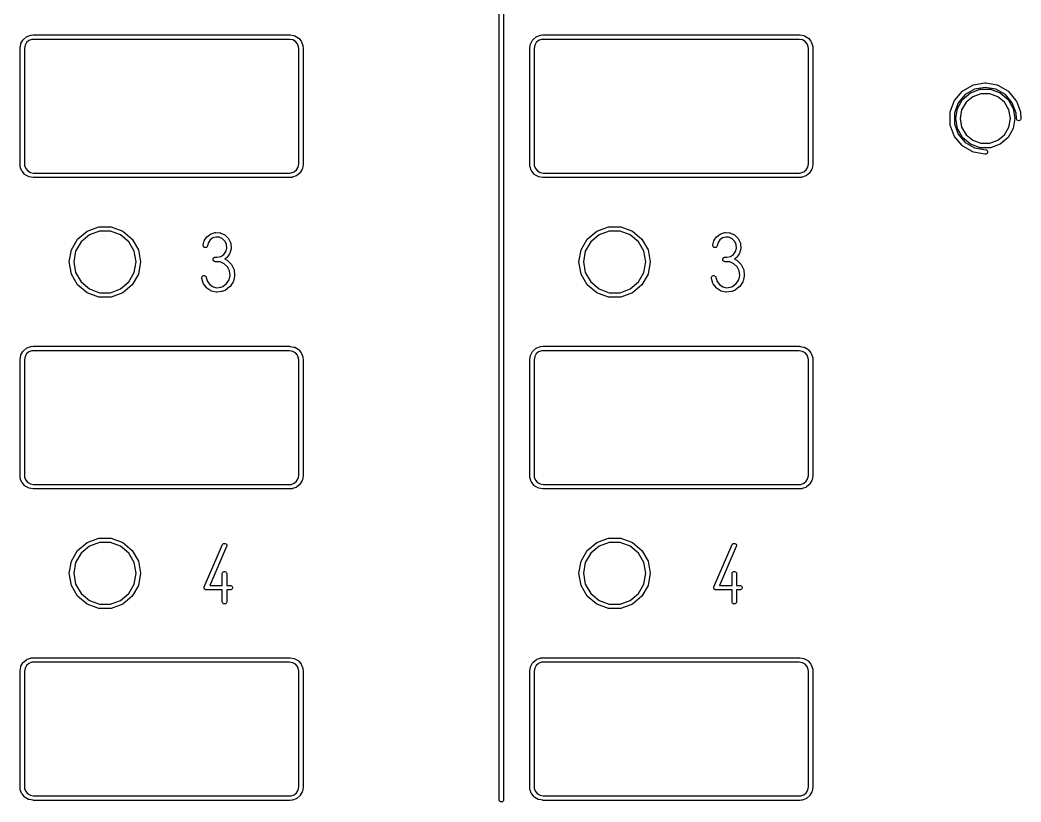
# Model space of a CAD drawing. Extents: x 10 to 493, y -203 to -71.
# Drawn here: x 53.34 to 98.23, y -137.89 to -102.81 of the extents above; entities that cross this region are included whole.
import ezdxf

# ---------------------------------------------------------------- set-up
doc = ezdxf.new("R2010")
doc.units = 0
doc.header["$MEASUREMENT"] = 0
doc.layers.add('BLACK', color=7, linetype='CONTINUOUS')

msp = doc.modelspace()

# ---------------------------------------------------------------- linework, layer by layer
at = {"layer": 'Black'}
for p, q in [((74.83, -137.795), (74.83, -83.821)), ((75.03, -83.821), (75.03, -137.795)), ((53.4704, -103.709), (53.4927, -103.682)), ((53.4927, -103.682), (53.6257, -103.57)), ((53.6257, -103.57), (53.6558, -103.553)), ((53.6558, -103.553), (53.819, -103.494)), ((53.875, -103.686), (53.7408, -103.735)), ((53.819, -103.494), (53.8318, -103.491)), ((53.8318, -103.491), (53.8445, -103.488)), ((53.8445, -103.488), (53.9313, -103.48)), ((53.9444, -103.68), (53.875, -103.686)), ((53.9313, -103.48), (53.9357, -103.481)), ((53.9357, -103.481), (53.94, -103.48)), ((53.94, -103.48), (65.44, -103.48)), ((65.4312, -103.68), (53.9444, -103.68)), ((65.5763, -103.706), (65.4312, -103.68)), ((65.44, -103.48), (65.4486, -103.482)), ((65.4486, -103.482), (65.4574, -103.482)), ((65.4574, -103.482), (65.6284, -103.512)), ((65.6961, -103.775), (65.5763, -103.706)), ((65.6284, -103.512), (65.661, -103.524)), ((65.661, -103.524), (65.8114, -103.61)), ((65.8114, -103.61), (65.8355, -103.631)), ((65.8355, -103.631), (65.838, -103.633)), ((65.838, -103.633), (65.9496, -103.766)), ((76.3304, -103.709), (76.3527, -103.682)), ((76.3527, -103.682), (76.4857, -103.57)), ((76.4857, -103.57), (76.5158, -103.553)), ((76.5158, -103.553), (76.679, -103.494)), ((76.735, -103.686), (76.6008, -103.735)), ((76.679, -103.494), (76.6918, -103.491)), ((76.6918, -103.491), (76.7045, -103.488)), ((76.7045, -103.488), (76.7913, -103.48)), ((76.8044, -103.68), (76.735, -103.686)), ((76.7913, -103.48), (76.7957, -103.481)), ((76.7957, -103.481), (76.8, -103.48)), ((76.8, -103.48), (88.3, -103.48)), ((88.2912, -103.68), (76.8044, -103.68)), ((88.4363, -103.706), (88.2912, -103.68)), ((88.3, -103.48), (88.3086, -103.482)), ((88.3086, -103.482), (88.3174, -103.482)), ((88.3174, -103.482), (88.4884, -103.512)), ((88.5561, -103.775), (88.4363, -103.706)), ((88.4884, -103.512), (88.521, -103.524)), ((88.521, -103.524), (88.6714, -103.61)), ((88.6714, -103.61), (88.6955, -103.631)), ((88.6955, -103.631), (88.698, -103.633)), ((88.698, -103.633), (88.8096, -103.766)), ((53.34, -104.08), (53.3415, -104.071)), ((53.34, -109.28), (53.34, -104.08)), ((53.3415, -104.063), (53.3717, -103.892)), ((53.3415, -104.071), (53.3415, -104.063)), ((53.3717, -103.892), (53.3836, -103.859)), ((53.3836, -103.859), (53.4704, -103.709)), ((53.5656, -103.944), (53.54, -104.089)), ((53.54, -104.089), (53.54, -109.276)), ((53.6348, -103.824), (53.5656, -103.944)), ((53.7408, -103.735), (53.6348, -103.824)), ((65.7851, -103.881), (65.6961, -103.775)), ((65.8339, -104.015), (65.7851, -103.881)), ((65.84, -104.084), (65.8339, -104.015)), ((65.84, -109.271), (65.84, -104.084)), ((65.9496, -103.766), (65.967, -103.796)), ((65.967, -103.796), (66.0264, -103.959)), ((66.0264, -103.959), (66.0286, -103.972)), ((66.0286, -103.972), (66.032, -103.984)), ((66.032, -103.984), (66.0396, -104.071)), ((66.0396, -104.071), (66.0392, -104.076)), ((66.0392, -104.076), (66.04, -104.08)), ((66.04, -104.08), (66.04, -109.28)), ((76.2, -104.08), (76.2015, -104.071)), ((76.2, -109.28), (76.2, -104.08)), ((76.2015, -104.063), (76.2317, -103.892)), ((76.2015, -104.071), (76.2015, -104.063)), ((76.2317, -103.892), (76.2436, -103.859)), ((76.2436, -103.859), (76.3304, -103.709)), ((76.4256, -103.944), (76.4, -104.089)), ((76.4, -104.089), (76.4, -109.276)), ((76.4948, -103.824), (76.4256, -103.944)), ((76.6008, -103.735), (76.4948, -103.824)), ((88.6451, -103.881), (88.5561, -103.775)), ((88.6939, -104.015), (88.6451, -103.881)), ((88.7, -104.084), (88.6939, -104.015)), ((88.7, -109.271), (88.7, -104.084)), ((88.8096, -103.766), (88.827, -103.796)), ((88.827, -103.796), (88.8864, -103.959)), ((88.8864, -103.959), (88.8886, -103.972)), ((88.8886, -103.972), (88.892, -103.984)), ((88.892, -103.984), (88.8996, -104.071)), ((88.8996, -104.071), (88.8992, -104.076)), ((88.8992, -104.076), (88.9, -104.08)), ((88.9, -104.08), (88.9, -109.28)), ((95.6208, -105.994), (96.072, -105.734)), ((96.1567, -105.916), (95.7361, -106.159)), ((95.9705, -106.079), (96.4042, -105.921)), ((96.072, -105.734), (96.1046, -105.722)), ((96.072, -105.734), (96.072, -105.734)), ((96.1046, -105.722), (96.6176, -105.632)), ((96.635, -105.832), (96.1567, -105.916)), ((96.4042, -105.921), (96.8658, -105.921)), ((96.6176, -105.632), (96.6524, -105.632)), ((97.1133, -105.916), (96.635, -105.832)), ((96.6524, -105.632), (97.1654, -105.722)), ((96.8658, -105.921), (97.2995, -106.079)), ((97.5339, -106.159), (97.1133, -105.916)), ((97.1654, -105.722), (97.198, -105.734)), ((97.198, -105.734), (97.6492, -105.994)), ((95.2594, -106.416), (95.5942, -106.017)), ((95.3861, -106.775), (95.6169, -106.376)), ((95.7361, -106.159), (95.4239, -106.531)), ((95.5942, -106.017), (95.5971, -106.014)), ((95.5971, -106.014), (95.6208, -105.994)), ((95.6169, -106.376), (95.9705, -106.079)), ((96.0705, -106.252), (95.7701, -106.504)), ((96.439, -106.118), (96.0705, -106.252)), ((96.831, -106.118), (96.439, -106.118)), ((97.1995, -106.252), (96.831, -106.118)), ((97.4999, -106.504), (97.1995, -106.252)), ((97.2995, -106.079), (97.6531, -106.376)), ((97.8461, -106.531), (97.5339, -106.159)), ((97.6492, -105.994), (97.6729, -106.014)), ((97.6531, -106.376), (97.8839, -106.775)), ((97.6729, -106.014), (97.6758, -106.017)), ((97.6758, -106.017), (98.0106, -106.416)), ((95.0638, -106.935), (95.242, -106.446)), ((95.242, -106.446), (95.2594, -106.416)), ((95.4239, -106.531), (95.2578, -106.987)), ((95.306, -107.23), (95.3861, -106.775)), ((95.5741, -106.844), (95.506, -107.23)), ((95.7701, -106.504), (95.5741, -106.844)), ((97.6959, -106.844), (97.4999, -106.504)), ((97.764, -107.23), (97.6959, -106.844)), ((98.0137, -106.991), (97.8461, -106.531)), ((97.8839, -106.775), (97.964, -107.23)), ((98.0106, -106.416), (98.028, -106.446)), ((98.028, -106.446), (98.2062, -106.935)), ((95.0578, -106.97), (95.0638, -106.935)), ((95.0578, -107.49), (95.0578, -106.97)), ((95.2578, -106.987), (95.2578, -107.473)), ((95.3861, -107.685), (95.306, -107.23)), ((95.506, -107.23), (95.5741, -107.616)), ((97.6959, -107.616), (97.764, -107.23)), ((97.964, -107.23), (97.8839, -107.685)), ((98.0354, -107.239), (98.0137, -106.991)), ((98.0444, -107.272), (98.0354, -107.239)), ((98.0643, -107.301), (98.0444, -107.272)), ((98.2169, -107.287), (98.1924, -107.312)), ((98.2062, -106.935), (98.2084, -106.948)), ((98.2084, -106.948), (98.2118, -106.961)), ((98.2118, -106.961), (98.2346, -107.221)), ((98.2316, -107.256), (98.2169, -107.287)), ((98.2346, -107.221), (98.2316, -107.256)), ((95.0638, -107.525), (95.0578, -107.49)), ((95.242, -108.014), (95.0638, -107.525)), ((95.2578, -107.473), (95.4239, -107.929)), ((95.6169, -108.084), (95.3861, -107.685)), ((95.5741, -107.616), (95.7701, -107.956)), ((97.4999, -107.956), (97.6959, -107.616)), ((97.8839, -107.685), (97.6531, -108.084)), ((98.0927, -107.321), (98.0643, -107.301)), ((98.1263, -107.33), (98.0927, -107.321)), ((98.1609, -107.327), (98.1263, -107.33)), ((98.1924, -107.312), (98.1609, -107.327)), ((95.2594, -108.044), (95.242, -108.014)), ((95.5942, -108.443), (95.2594, -108.044)), ((95.4239, -107.929), (95.7361, -108.301)), ((95.9705, -108.381), (95.6169, -108.084)), ((95.7701, -107.956), (96.0705, -108.208)), ((97.1995, -108.208), (97.4999, -107.956)), ((97.6531, -108.084), (97.2995, -108.381)), ((95.6208, -108.466), (95.5942, -108.443)), ((96.072, -108.726), (95.6208, -108.466)), ((95.7361, -108.301), (96.1567, -108.544)), ((96.4042, -108.539), (95.9705, -108.381)), ((96.0705, -108.208), (96.439, -108.342)), ((96.1567, -108.544), (96.6524, -108.632)), ((96.8658, -108.539), (96.4042, -108.539)), ((96.439, -108.342), (96.831, -108.342)), ((96.6524, -108.632), (96.685, -108.643)), ((96.685, -108.643), (96.7116, -108.666)), ((96.831, -108.342), (97.1995, -108.208)), ((97.2995, -108.381), (96.8658, -108.539)), ((96.1046, -108.738), (96.072, -108.726)), ((96.6176, -108.828), (96.1046, -108.738)), ((96.6524, -108.828), (96.6176, -108.828)), ((96.685, -108.817), (96.6524, -108.828)), ((96.7116, -108.794), (96.685, -108.817)), ((96.7116, -108.666), (96.729, -108.696)), ((96.729, -108.764), (96.7116, -108.794)), ((96.729, -108.696), (96.735, -108.73)), ((96.735, -108.73), (96.729, -108.764)), ((53.3408, -109.284), (53.34, -109.28)), ((53.3404, -109.289), (53.3408, -109.284)), ((53.348, -109.376), (53.3404, -109.289)), ((53.3514, -109.388), (53.348, -109.376)), ((53.3536, -109.401), (53.3514, -109.388)), ((53.413, -109.564), (53.3536, -109.401)), ((53.54, -109.276), (53.5461, -109.345)), ((53.5461, -109.345), (53.5949, -109.479)), ((53.5949, -109.479), (53.6839, -109.585)), ((65.6392, -109.625), (65.7452, -109.536)), ((65.7452, -109.536), (65.8144, -109.416)), ((65.8144, -109.416), (65.84, -109.271)), ((65.9964, -109.501), (65.9096, -109.651)), ((65.9983, -109.496), (65.9964, -109.501)), ((66.0083, -109.468), (65.9983, -109.496)), ((66.0385, -109.297), (66.0083, -109.468)), ((66.04, -109.28), (66.0385, -109.289)), ((66.0385, -109.289), (66.0385, -109.297)), ((76.2008, -109.284), (76.2, -109.28)), ((76.2004, -109.289), (76.2008, -109.284)), ((76.208, -109.376), (76.2004, -109.289)), ((76.2114, -109.388), (76.208, -109.376)), ((76.2136, -109.401), (76.2114, -109.388)), ((76.273, -109.564), (76.2136, -109.401)), ((76.4, -109.276), (76.4061, -109.345)), ((76.4061, -109.345), (76.4549, -109.479)), ((76.4549, -109.479), (76.5439, -109.585)), ((88.4992, -109.625), (88.6052, -109.536)), ((88.6052, -109.536), (88.6744, -109.416)), ((88.6744, -109.416), (88.7, -109.271)), ((88.8564, -109.501), (88.7696, -109.651)), ((88.8583, -109.496), (88.8564, -109.501)), ((88.8683, -109.468), (88.8583, -109.496)), ((88.8985, -109.297), (88.8683, -109.468)), ((88.9, -109.28), (88.8985, -109.289)), ((88.8985, -109.289), (88.8985, -109.297)), ((53.4304, -109.594), (53.413, -109.564)), ((53.542, -109.727), (53.4304, -109.594)), ((53.5686, -109.75), (53.542, -109.727)), ((53.719, -109.836), (53.5686, -109.75)), ((53.6839, -109.585), (53.8037, -109.654)), ((53.7516, -109.848), (53.719, -109.836)), ((53.9226, -109.878), (53.7516, -109.848)), ((53.8037, -109.654), (53.9487, -109.68)), ((53.9314, -109.878), (53.9226, -109.878)), ((53.94, -109.88), (53.9314, -109.878)), ((65.44, -109.88), (53.94, -109.88)), ((53.9487, -109.68), (65.4356, -109.68)), ((65.4356, -109.68), (65.505, -109.674)), ((65.4443, -109.879), (65.44, -109.88)), ((65.4487, -109.88), (65.4443, -109.879)), ((65.5355, -109.872), (65.4487, -109.88)), ((65.505, -109.674), (65.6392, -109.625)), ((65.5482, -109.869), (65.5355, -109.872)), ((65.561, -109.866), (65.5482, -109.869)), ((65.7242, -109.807), (65.561, -109.866)), ((65.7409, -109.797), (65.7242, -109.807)), ((65.7543, -109.79), (65.7409, -109.797)), ((65.8873, -109.678), (65.7543, -109.79)), ((65.8997, -109.663), (65.8873, -109.678)), ((65.9096, -109.651), (65.8997, -109.663)), ((76.2904, -109.594), (76.273, -109.564)), ((76.402, -109.727), (76.2904, -109.594)), ((76.4286, -109.75), (76.402, -109.727)), ((76.579, -109.836), (76.4286, -109.75)), ((76.5439, -109.585), (76.6637, -109.654)), ((76.6116, -109.848), (76.579, -109.836)), ((76.7826, -109.878), (76.6116, -109.848)), ((76.6637, -109.654), (76.8088, -109.68)), ((76.7914, -109.878), (76.7826, -109.878)), ((76.8, -109.88), (76.7914, -109.878)), ((88.3, -109.88), (76.8, -109.88)), ((76.8088, -109.68), (88.2956, -109.68)), ((88.2956, -109.68), (88.365, -109.674)), ((88.3043, -109.879), (88.3, -109.88)), ((88.3087, -109.88), (88.3043, -109.879)), ((88.3955, -109.872), (88.3087, -109.88)), ((88.365, -109.674), (88.4992, -109.625)), ((88.4082, -109.869), (88.3955, -109.872)), ((88.421, -109.866), (88.4082, -109.869)), ((88.5842, -109.807), (88.421, -109.866)), ((88.6009, -109.797), (88.5842, -109.807)), ((88.6143, -109.79), (88.6009, -109.797)), ((88.7473, -109.678), (88.6143, -109.79)), ((88.7597, -109.663), (88.7473, -109.678)), ((88.7696, -109.651), (88.7597, -109.663)), ((56.35, -112.279), (56.8722, -112.089)), ((56.8722, -112.089), (57.4278, -112.089)), ((57.4278, -112.089), (57.95, -112.279)), ((79.21, -112.279), (79.7322, -112.089)), ((79.7322, -112.089), (80.2878, -112.089)), ((80.2878, -112.089), (80.81, -112.279)), ((55.6465, -113.118), (55.9243, -112.637)), ((55.9243, -112.637), (56.35, -112.279)), ((56.45, -112.453), (56.0775, -112.765)), ((56.9069, -112.286), (56.45, -112.453)), ((57.3931, -112.286), (56.9069, -112.286)), ((57.85, -112.453), (57.3931, -112.286)), ((58.2225, -112.765), (57.85, -112.453)), ((57.95, -112.279), (58.3757, -112.637)), ((58.3757, -112.637), (58.6535, -113.118)), ((61.6179, -112.693), (61.7186, -112.544)), ((61.7186, -112.544), (61.7339, -112.528)), ((61.7339, -112.528), (61.7428, -112.519)), ((61.7428, -112.519), (61.8882, -112.414)), ((61.8743, -112.671), (61.7934, -112.79)), ((61.9912, -112.586), (61.8743, -112.671)), ((61.8882, -112.414), (61.9195, -112.399)), ((61.9195, -112.399), (62.0922, -112.35)), ((62.13, -112.547), (61.9912, -112.586)), ((62.0922, -112.35), (62.1267, -112.346)), ((62.1267, -112.346), (62.3058, -112.359)), ((62.2775, -112.557), (62.13, -112.547)), ((62.4233, -112.628), (62.2775, -112.557)), ((62.3058, -112.359), (62.3147, -112.361)), ((62.3147, -112.361), (62.3239, -112.362)), ((62.3239, -112.362), (62.3333, -112.364)), ((62.3333, -112.364), (62.3421, -112.368)), ((62.3421, -112.368), (62.3514, -112.371)), ((62.3514, -112.371), (62.526, -112.455)), ((62.5339, -112.741), (62.4233, -112.628)), ((62.526, -112.455), (62.5542, -112.475)), ((62.5542, -112.475), (62.6895, -112.614)), ((62.6895, -112.614), (62.69, -112.615)), ((62.69, -112.615), (62.709, -112.643)), ((62.709, -112.643), (62.7887, -112.819)), ((78.5065, -113.118), (78.7843, -112.637)), ((78.7843, -112.637), (79.21, -112.279)), ((79.31, -112.453), (78.9375, -112.765)), ((79.7669, -112.286), (79.31, -112.453)), ((80.2531, -112.286), (79.7669, -112.286)), ((80.71, -112.453), (80.2531, -112.286)), ((81.0825, -112.765), (80.71, -112.453)), ((80.81, -112.279), (81.2357, -112.637)), ((81.2357, -112.637), (81.5135, -113.118)), ((84.4779, -112.693), (84.5786, -112.544)), ((84.5786, -112.544), (84.5939, -112.528)), ((84.5939, -112.528), (84.6028, -112.519)), ((84.6028, -112.519), (84.7482, -112.414)), ((84.7343, -112.671), (84.6534, -112.79)), ((84.8512, -112.586), (84.7343, -112.671)), ((84.7482, -112.414), (84.7795, -112.399)), ((84.7795, -112.399), (84.9522, -112.35)), ((84.99, -112.547), (84.8512, -112.586)), ((84.9522, -112.35), (84.9867, -112.346)), ((84.9867, -112.346), (85.1658, -112.359)), ((85.1375, -112.557), (84.99, -112.547)), ((85.2833, -112.628), (85.1375, -112.557)), ((85.1658, -112.359), (85.1747, -112.361)), ((85.1747, -112.361), (85.1839, -112.362)), ((85.1839, -112.362), (85.1933, -112.364)), ((85.1933, -112.364), (85.2021, -112.368)), ((85.2021, -112.368), (85.2114, -112.371)), ((85.2114, -112.371), (85.386, -112.455)), ((85.3939, -112.741), (85.2833, -112.628)), ((85.386, -112.455), (85.4142, -112.475)), ((85.4142, -112.475), (85.5495, -112.614)), ((85.5495, -112.614), (85.55, -112.615)), ((85.55, -112.615), (85.569, -112.643)), ((85.569, -112.643), (85.6487, -112.819)), ((55.55, -113.665), (55.6465, -113.118)), ((56.0775, -112.765), (55.8344, -113.186)), ((58.4656, -113.186), (58.2225, -112.765)), ((58.6535, -113.118), (58.75, -113.665)), ((61.5575, -112.933), (61.56, -112.899)), ((61.567, -112.967), (61.5575, -112.933)), ((61.56, -112.899), (61.6038, -112.724)), ((61.5874, -112.995), (61.567, -112.967)), ((61.6162, -113.014), (61.5874, -112.995)), ((61.6038, -112.724), (61.6124, -112.705)), ((61.6124, -112.705), (61.6179, -112.693)), ((61.6499, -113.023), (61.6162, -113.014)), ((61.6844, -113.019), (61.6499, -113.023)), ((61.7156, -113.004), (61.6844, -113.019)), ((61.7398, -112.979), (61.7156, -113.004)), ((61.754, -112.947), (61.7398, -112.979)), ((61.7934, -112.79), (61.754, -112.947)), ((62.5991, -112.886), (62.5339, -112.741)), ((62.5679, -113.196), (62.6109, -113.044)), ((62.6109, -113.044), (62.5991, -112.886)), ((62.8082, -113.081), (62.7556, -113.267)), ((62.7887, -112.819), (62.7972, -112.853)), ((62.7972, -112.853), (62.8116, -113.046)), ((62.8116, -113.046), (62.8082, -113.081)), ((78.41, -113.665), (78.5065, -113.118)), ((78.9375, -112.765), (78.6944, -113.186)), ((81.3256, -113.186), (81.0825, -112.765)), ((81.5135, -113.118), (81.61, -113.665)), ((84.4175, -112.933), (84.42, -112.899)), ((84.427, -112.967), (84.4175, -112.933)), ((84.42, -112.899), (84.4638, -112.724)), ((84.4474, -112.995), (84.427, -112.967)), ((84.4762, -113.014), (84.4474, -112.995)), ((84.4638, -112.724), (84.4724, -112.705)), ((84.4724, -112.705), (84.4779, -112.693)), ((84.5099, -113.023), (84.4762, -113.014)), ((84.5444, -113.019), (84.5099, -113.023)), ((84.5756, -113.004), (84.5444, -113.019)), ((84.5998, -112.979), (84.5756, -113.004)), ((84.614, -112.947), (84.5998, -112.979)), ((84.6534, -112.79), (84.614, -112.947)), ((85.4591, -112.886), (85.3939, -112.741)), ((85.4279, -113.196), (85.4709, -113.044)), ((85.4709, -113.044), (85.4591, -112.886)), ((85.6682, -113.081), (85.6156, -113.267)), ((85.6487, -112.819), (85.6572, -112.853)), ((85.6572, -112.853), (85.6716, -113.046)), ((85.6716, -113.046), (85.6682, -113.081)), ((55.8344, -113.186), (55.75, -113.665)), ((58.55, -113.665), (58.4656, -113.186)), ((61.9987, -113.565), (61.9996, -113.549)), ((61.9993, -113.567), (61.9987, -113.565)), ((61.9993, -113.569), (61.9993, -113.567)), ((62.0043, -113.583), (61.9993, -113.569)), ((61.9996, -113.549), (61.9998, -113.534)), ((61.9998, -113.534), (62.0005, -113.532)), ((62.0005, -113.532), (62.0006, -113.53)), ((62.0006, -113.53), (62.0067, -113.516)), ((62.0088, -113.598), (62.0043, -113.583)), ((62.0067, -113.516), (62.0122, -113.502)), ((62.0122, -113.502), (62.0135, -113.5)), ((62.0135, -113.5), (62.0143, -113.498)), ((62.0143, -113.498), (62.0249, -113.487)), ((62.0249, -113.487), (62.0349, -113.475)), ((62.0349, -113.475), (62.0367, -113.474)), ((62.0367, -113.474), (62.0381, -113.473)), ((62.0381, -113.473), (62.052, -113.466)), ((62.052, -113.466), (62.0653, -113.459)), ((62.0653, -113.459), (62.0672, -113.458)), ((62.0672, -113.458), (62.0691, -113.457)), ((62.0691, -113.457), (62.0845, -113.455)), ((62.0845, -113.455), (62.0995, -113.453)), ((62.0995, -113.453), (62.1865, -113.454)), ((62.1865, -113.454), (62.3443, -113.414)), ((62.3443, -113.414), (62.4753, -113.325)), ((62.4753, -113.325), (62.5679, -113.196)), ((62.6025, -113.48), (62.5205, -113.536)), ((62.5205, -113.536), (62.5956, -113.568)), ((62.5956, -113.568), (62.6246, -113.587)), ((62.6274, -113.456), (62.6025, -113.48)), ((62.7405, -113.299), (62.6274, -113.456)), ((62.7556, -113.267), (62.7405, -113.299)), ((78.6944, -113.186), (78.61, -113.665)), ((81.41, -113.665), (81.3256, -113.186)), ((84.8587, -113.565), (84.8596, -113.549)), ((84.8593, -113.567), (84.8587, -113.565)), ((84.8593, -113.569), (84.8593, -113.567)), ((84.8643, -113.583), (84.8593, -113.569)), ((84.8596, -113.549), (84.8598, -113.534)), ((84.8598, -113.534), (84.8605, -113.532)), ((84.8605, -113.532), (84.8606, -113.53)), ((84.8606, -113.53), (84.8667, -113.516)), ((84.8688, -113.598), (84.8643, -113.583)), ((84.8667, -113.516), (84.8722, -113.502)), ((84.8722, -113.502), (84.8735, -113.5)), ((84.8735, -113.5), (84.8743, -113.498)), ((84.8743, -113.498), (84.8849, -113.487)), ((84.8849, -113.487), (84.8949, -113.475)), ((84.8949, -113.475), (84.8967, -113.474)), ((84.8967, -113.474), (84.8981, -113.473)), ((84.8981, -113.473), (84.912, -113.466)), ((84.912, -113.466), (84.9253, -113.459)), ((84.9253, -113.459), (84.9272, -113.458)), ((84.9272, -113.458), (84.9291, -113.457)), ((84.9291, -113.457), (84.9445, -113.455)), ((84.9445, -113.455), (84.9595, -113.453)), ((84.9595, -113.453), (85.0465, -113.454)), ((85.0465, -113.454), (85.2043, -113.414)), ((85.2043, -113.414), (85.3353, -113.325)), ((85.3353, -113.325), (85.4279, -113.196)), ((85.4625, -113.48), (85.3805, -113.536)), ((85.3805, -113.536), (85.4556, -113.568)), ((85.4556, -113.568), (85.4846, -113.587)), ((85.4874, -113.456), (85.4625, -113.48)), ((85.6005, -113.299), (85.4874, -113.456)), ((85.6156, -113.267), (85.6005, -113.299)), ((55.6465, -114.212), (55.55, -113.665)), ((55.75, -113.665), (55.8344, -114.144)), ((58.4656, -114.144), (58.55, -113.665)), ((58.75, -113.665), (58.6535, -114.212)), ((62.01, -113.6), (62.0088, -113.598)), ((62.0106, -113.602), (62.01, -113.6)), ((62.0204, -113.614), (62.0106, -113.602)), ((62.0296, -113.626), (62.0204, -113.614)), ((62.0313, -113.627), (62.0296, -113.626)), ((62.0325, -113.629), (62.0313, -113.627)), ((62.0458, -113.637), (62.0325, -113.629)), ((62.0586, -113.645), (62.0458, -113.637)), ((62.0606, -113.645), (62.0586, -113.645)), ((62.0623, -113.646), (62.0606, -113.645)), ((62.0776, -113.649), (62.0623, -113.646)), ((62.0924, -113.653), (62.0776, -113.649)), ((62.3134, -113.665), (62.0924, -113.653)), ((62.5006, -113.745), (62.3134, -113.665)), ((62.6492, -113.885), (62.5006, -113.745)), ((62.6246, -113.587), (62.7989, -113.751)), ((62.7411, -114.066), (62.6492, -113.885)), ((62.7989, -113.751), (62.8197, -113.779)), ((62.8197, -113.779), (62.9275, -113.992)), ((62.9275, -113.992), (62.9376, -114.025)), ((62.9376, -114.025), (62.9659, -114.262)), ((78.5065, -114.212), (78.41, -113.665)), ((78.61, -113.665), (78.6944, -114.144)), ((81.3256, -114.144), (81.41, -113.665)), ((81.61, -113.665), (81.5135, -114.212)), ((84.87, -113.6), (84.8688, -113.598)), ((84.8706, -113.602), (84.87, -113.6)), ((84.8804, -113.614), (84.8706, -113.602)), ((84.8896, -113.626), (84.8804, -113.614)), ((84.8913, -113.627), (84.8896, -113.626)), ((84.8925, -113.629), (84.8913, -113.627)), ((84.9058, -113.637), (84.8925, -113.629)), ((84.9186, -113.645), (84.9058, -113.637)), ((84.9206, -113.645), (84.9186, -113.645)), ((84.9223, -113.646), (84.9206, -113.645)), ((84.9376, -113.649), (84.9223, -113.646)), ((84.9524, -113.653), (84.9376, -113.649)), ((85.1734, -113.665), (84.9524, -113.653)), ((85.3606, -113.745), (85.1734, -113.665)), ((85.5092, -113.885), (85.3606, -113.745)), ((85.4846, -113.587), (85.6589, -113.751)), ((85.6011, -114.066), (85.5092, -113.885)), ((85.6589, -113.751), (85.6797, -113.779)), ((85.6797, -113.779), (85.7875, -113.992)), ((85.7875, -113.992), (85.7976, -114.025)), ((85.7976, -114.025), (85.8259, -114.262)), ((55.9243, -114.693), (55.6465, -114.212)), ((55.8344, -114.144), (56.0775, -114.565)), ((58.2225, -114.565), (58.4656, -114.144)), ((58.6535, -114.212), (58.3757, -114.693)), ((61.4945, -114.382), (61.497, -114.348)), ((61.4958, -114.394), (61.4945, -114.382)), ((61.4983, -114.403), (61.4958, -114.394)), ((61.497, -114.348), (61.5111, -114.316)), ((61.4994, -114.413), (61.4983, -114.403)), ((61.5594, -114.615), (61.4994, -114.413)), ((61.5111, -114.316), (61.5353, -114.291)), ((61.5353, -114.291), (61.5665, -114.276)), ((61.5665, -114.276), (61.6011, -114.272)), ((61.6011, -114.272), (61.6348, -114.281)), ((61.6348, -114.281), (61.6635, -114.3)), ((61.6635, -114.3), (61.6839, -114.328)), ((61.6839, -114.328), (61.6935, -114.362)), ((61.6935, -114.362), (61.6938, -114.365)), ((61.6938, -114.365), (61.7461, -114.541)), ((62.6073, -114.637), (62.7188, -114.467)), ((62.7188, -114.467), (62.7652, -114.269)), ((62.7652, -114.269), (62.7411, -114.066)), ((62.964, -114.297), (62.9095, -114.53)), ((62.9659, -114.262), (62.964, -114.297)), ((62.9659, -114.262), (62.9659, -114.262)), ((78.7843, -114.693), (78.5065, -114.212)), ((78.6944, -114.144), (78.9375, -114.565)), ((81.0825, -114.565), (81.3256, -114.144)), ((81.5135, -114.212), (81.2357, -114.693)), ((84.3545, -114.382), (84.357, -114.348)), ((84.3558, -114.394), (84.3545, -114.382)), ((84.3583, -114.403), (84.3558, -114.394)), ((84.357, -114.348), (84.3711, -114.316)), ((84.3594, -114.413), (84.3583, -114.403)), ((84.4194, -114.615), (84.3594, -114.413)), ((84.3711, -114.316), (84.3953, -114.291)), ((84.3953, -114.291), (84.4265, -114.276)), ((84.4265, -114.276), (84.4611, -114.272)), ((84.4611, -114.272), (84.4948, -114.281)), ((84.4948, -114.281), (84.5235, -114.3)), ((84.5235, -114.3), (84.5439, -114.328)), ((84.5439, -114.328), (84.5535, -114.362)), ((84.5535, -114.362), (84.5538, -114.365)), ((84.5538, -114.365), (84.6061, -114.541)), ((85.4673, -114.637), (85.5788, -114.467)), ((85.5788, -114.467), (85.6252, -114.269)), ((85.6252, -114.269), (85.6011, -114.066)), ((85.824, -114.297), (85.7695, -114.53)), ((85.8259, -114.262), (85.824, -114.297)), ((85.8259, -114.262), (85.8259, -114.262)), ((56.35, -115.051), (55.9243, -114.693)), ((56.0775, -114.565), (56.45, -114.877)), ((56.45, -114.877), (56.9069, -115.044)), ((57.3931, -115.044), (57.85, -114.877)), ((57.85, -114.877), (58.2225, -114.565)), ((58.3757, -114.693), (57.95, -115.051)), ((61.5749, -114.646), (61.5594, -114.615)), ((61.7004, -114.815), (61.5749, -114.646)), ((61.7163, -114.83), (61.7004, -114.815)), ((61.7256, -114.839), (61.7163, -114.83)), ((61.9014, -114.955), (61.7256, -114.839)), ((61.7461, -114.541), (61.8506, -114.682)), ((61.8506, -114.682), (61.997, -114.779)), ((61.997, -114.779), (62.1677, -114.82)), ((62.1677, -114.82), (62.3466, -114.799)), ((62.3466, -114.799), (62.4409, -114.762)), ((62.4409, -114.762), (62.6073, -114.637)), ((62.55, -114.93), (62.5381, -114.936)), ((62.7413, -114.787), (62.55, -114.93)), ((62.7441, -114.784), (62.7413, -114.787)), ((62.7651, -114.762), (62.7441, -114.784)), ((62.8958, -114.562), (62.7651, -114.762)), ((62.9, -114.552), (62.8958, -114.562)), ((62.9095, -114.53), (62.9, -114.552)), ((79.21, -115.051), (78.7843, -114.693)), ((78.9375, -114.565), (79.31, -114.877)), ((79.31, -114.877), (79.7669, -115.044)), ((80.2531, -115.044), (80.71, -114.877)), ((80.71, -114.877), (81.0825, -114.565)), ((81.2357, -114.693), (80.81, -115.051)), ((84.4349, -114.646), (84.4194, -114.615)), ((84.5604, -114.815), (84.4349, -114.646)), ((84.5763, -114.83), (84.5604, -114.815)), ((84.5856, -114.839), (84.5763, -114.83)), ((84.7614, -114.955), (84.5856, -114.839)), ((84.6061, -114.541), (84.7106, -114.682)), ((84.7106, -114.682), (84.857, -114.779)), ((84.857, -114.779), (85.0277, -114.82)), ((85.0277, -114.82), (85.2066, -114.799)), ((85.2066, -114.799), (85.301, -114.762)), ((85.301, -114.762), (85.4673, -114.637)), ((85.41, -114.93), (85.3981, -114.936)), ((85.6013, -114.787), (85.41, -114.93)), ((85.6041, -114.784), (85.6013, -114.787)), ((85.6251, -114.762), (85.6041, -114.784)), ((85.7558, -114.562), (85.6251, -114.762)), ((85.76, -114.552), (85.7558, -114.562)), ((85.7695, -114.53), (85.76, -114.552)), ((56.8722, -115.241), (56.35, -115.051)), ((57.4278, -115.241), (56.8722, -115.241)), ((56.9069, -115.044), (57.3931, -115.044)), ((57.95, -115.051), (57.4278, -115.241)), ((61.9333, -114.969), (61.9014, -114.955)), ((62.1383, -115.018), (61.9333, -114.969)), ((62.1404, -115.018), (62.1383, -115.018)), ((62.1729, -115.02), (62.1404, -115.018)), ((62.3824, -114.996), (62.1729, -115.02)), ((62.3949, -114.993), (62.3824, -114.996)), ((62.4076, -114.99), (62.3949, -114.993)), ((62.5267, -114.943), (62.4076, -114.99)), ((62.5381, -114.936), (62.5267, -114.943)), ((79.7322, -115.241), (79.21, -115.051)), ((80.2878, -115.241), (79.7322, -115.241)), ((79.7669, -115.044), (80.2531, -115.044)), ((80.81, -115.051), (80.2878, -115.241)), ((84.7933, -114.969), (84.7614, -114.955)), ((84.9983, -115.018), (84.7933, -114.969)), ((85.0004, -115.018), (84.9983, -115.018)), ((85.0329, -115.02), (85.0004, -115.018)), ((85.2424, -114.996), (85.0329, -115.02)), ((85.2549, -114.993), (85.2424, -114.996)), ((85.2676, -114.99), (85.2549, -114.993)), ((85.3867, -114.943), (85.2676, -114.99)), ((85.3981, -114.936), (85.3867, -114.943)), ((53.4927, -117.652), (53.6257, -117.54)), ((53.6257, -117.54), (53.6558, -117.523)), ((53.6558, -117.523), (53.819, -117.464)), ((53.819, -117.464), (53.8318, -117.461)), ((53.8318, -117.461), (53.8445, -117.458)), ((53.8445, -117.458), (53.9313, -117.45)), ((53.9313, -117.45), (53.9357, -117.451)), ((53.9357, -117.451), (53.94, -117.45)), ((53.94, -117.45), (65.44, -117.45)), ((65.44, -117.45), (65.4486, -117.452)), ((65.4486, -117.452), (65.4574, -117.452)), ((65.4574, -117.452), (65.6284, -117.482)), ((65.6284, -117.482), (65.661, -117.494)), ((65.661, -117.494), (65.8114, -117.58)), ((65.8114, -117.58), (65.838, -117.603)), ((65.838, -117.603), (65.9496, -117.736)), ((76.3527, -117.652), (76.4857, -117.54)), ((76.4857, -117.54), (76.5158, -117.523)), ((76.5158, -117.523), (76.679, -117.464)), ((76.679, -117.464), (76.6918, -117.461)), ((76.6918, -117.461), (76.7045, -117.458)), ((76.7045, -117.458), (76.7913, -117.45)), ((76.7913, -117.45), (76.7957, -117.451)), ((76.7957, -117.451), (76.8, -117.45)), ((76.8, -117.45), (88.3, -117.45)), ((88.3, -117.45), (88.3086, -117.452)), ((88.3086, -117.452), (88.3174, -117.452)), ((88.3174, -117.452), (88.4884, -117.482)), ((88.4884, -117.482), (88.521, -117.494)), ((88.521, -117.494), (88.6714, -117.58)), ((88.6714, -117.58), (88.698, -117.603)), ((88.698, -117.603), (88.8096, -117.736)), ((53.34, -118.05), (53.3415, -118.041)), ((53.34, -123.25), (53.34, -118.05)), ((53.3415, -118.033), (53.3717, -117.862)), ((53.3415, -118.041), (53.3415, -118.033)), ((53.3717, -117.862), (53.3836, -117.829)), ((53.3836, -117.829), (53.4704, -117.679)), ((53.4704, -117.679), (53.4927, -117.652)), ((53.5656, -117.914), (53.54, -118.059)), ((53.54, -118.059), (53.54, -123.246)), ((53.6348, -117.794), (53.5656, -117.914)), ((53.7408, -117.705), (53.6348, -117.794)), ((53.875, -117.656), (53.7408, -117.705)), ((53.9444, -117.65), (53.875, -117.656)), ((65.4312, -117.65), (53.9444, -117.65)), ((65.5763, -117.676), (65.4312, -117.65)), ((65.6961, -117.745), (65.5763, -117.676)), ((65.7851, -117.851), (65.6961, -117.745)), ((65.8339, -117.985), (65.7851, -117.851)), ((65.84, -118.054), (65.8339, -117.985)), ((65.84, -123.241), (65.84, -118.054)), ((65.9496, -117.736), (65.967, -117.766)), ((65.967, -117.766), (66.0264, -117.929)), ((66.0264, -117.929), (66.0286, -117.942)), ((66.0286, -117.942), (66.032, -117.954)), ((66.032, -117.954), (66.0396, -118.041)), ((66.0396, -118.041), (66.0392, -118.046)), ((66.0392, -118.046), (66.04, -118.05)), ((66.04, -118.05), (66.04, -123.25)), ((76.2, -118.05), (76.2015, -118.041)), ((76.2, -123.25), (76.2, -118.05)), ((76.2015, -118.033), (76.2317, -117.862)), ((76.2015, -118.041), (76.2015, -118.033)), ((76.2317, -117.862), (76.2436, -117.829)), ((76.2436, -117.829), (76.3304, -117.679)), ((76.3304, -117.679), (76.3527, -117.652)), ((76.4256, -117.914), (76.4, -118.059)), ((76.4, -118.059), (76.4, -123.246)), ((76.4948, -117.794), (76.4256, -117.914)), ((76.6008, -117.705), (76.4948, -117.794)), ((76.735, -117.656), (76.6008, -117.705)), ((76.8044, -117.65), (76.735, -117.656)), ((88.2912, -117.65), (76.8044, -117.65)), ((88.4363, -117.676), (88.2912, -117.65)), ((88.5561, -117.745), (88.4363, -117.676)), ((88.6451, -117.851), (88.5561, -117.745)), ((88.6939, -117.985), (88.6451, -117.851)), ((88.7, -118.054), (88.6939, -117.985)), ((88.7, -123.241), (88.7, -118.054)), ((88.8096, -117.736), (88.827, -117.766)), ((88.827, -117.766), (88.8864, -117.929)), ((88.8864, -117.929), (88.8886, -117.942)), ((88.8886, -117.942), (88.892, -117.954)), ((88.892, -117.954), (88.8996, -118.041)), ((88.8996, -118.041), (88.8992, -118.046)), ((88.8992, -118.046), (88.9, -118.05)), ((88.9, -118.05), (88.9, -123.25)), ((53.3408, -123.254), (53.34, -123.25)), ((53.3404, -123.259), (53.3408, -123.254)), ((53.348, -123.346), (53.3404, -123.259)), ((53.3514, -123.358), (53.348, -123.346)), ((53.3536, -123.371), (53.3514, -123.358)), ((53.413, -123.534), (53.3536, -123.371)), ((53.54, -123.246), (53.5461, -123.315)), ((53.5461, -123.315), (53.5949, -123.449)), ((53.5949, -123.449), (53.6839, -123.555)), ((65.7452, -123.506), (65.8144, -123.386)), ((65.8144, -123.386), (65.84, -123.241)), ((66.0083, -123.438), (65.9983, -123.466)), ((66.0385, -123.267), (66.0083, -123.438)), ((66.04, -123.25), (66.0385, -123.259)), ((66.0385, -123.259), (66.0385, -123.267)), ((76.2008, -123.254), (76.2, -123.25)), ((76.2004, -123.259), (76.2008, -123.254)), ((76.208, -123.346), (76.2004, -123.259)), ((76.2114, -123.358), (76.208, -123.346)), ((76.2136, -123.371), (76.2114, -123.358)), ((76.273, -123.534), (76.2136, -123.371)), ((76.4, -123.246), (76.4061, -123.315)), ((76.4061, -123.315), (76.4549, -123.449)), ((76.4549, -123.449), (76.5439, -123.555)), ((88.6052, -123.506), (88.6744, -123.386)), ((88.6744, -123.386), (88.7, -123.241)), ((88.8683, -123.438), (88.8583, -123.466)), ((88.8985, -123.267), (88.8683, -123.438)), ((88.9, -123.25), (88.8985, -123.259)), ((88.8985, -123.259), (88.8985, -123.267)), ((53.4304, -123.564), (53.413, -123.534)), ((53.542, -123.697), (53.4304, -123.564)), ((53.5686, -123.72), (53.542, -123.697)), ((53.719, -123.806), (53.5686, -123.72)), ((53.6839, -123.555), (53.8037, -123.624)), ((53.7516, -123.818), (53.719, -123.806)), ((53.9226, -123.848), (53.7516, -123.818)), ((53.8037, -123.624), (53.9487, -123.65)), ((53.9314, -123.848), (53.9226, -123.848)), ((53.94, -123.85), (53.9314, -123.848)), ((65.44, -123.85), (53.94, -123.85)), ((53.9487, -123.65), (65.4356, -123.65)), ((65.4356, -123.65), (65.505, -123.644)), ((65.4443, -123.849), (65.44, -123.85)), ((65.4487, -123.85), (65.4443, -123.849)), ((65.5355, -123.842), (65.4487, -123.85)), ((65.505, -123.644), (65.6392, -123.595)), ((65.5482, -123.839), (65.5355, -123.842)), ((65.561, -123.836), (65.5482, -123.839)), ((65.7242, -123.777), (65.561, -123.836)), ((65.6392, -123.595), (65.7452, -123.506)), ((65.7409, -123.767), (65.7242, -123.777)), ((65.7543, -123.76), (65.7409, -123.767)), ((65.8873, -123.648), (65.7543, -123.76)), ((65.8997, -123.633), (65.8873, -123.648)), ((65.9096, -123.621), (65.8997, -123.633)), ((65.9964, -123.471), (65.9096, -123.621)), ((65.9983, -123.466), (65.9964, -123.471)), ((76.2904, -123.564), (76.273, -123.534)), ((76.402, -123.697), (76.2904, -123.564)), ((76.4286, -123.72), (76.402, -123.697)), ((76.579, -123.806), (76.4286, -123.72)), ((76.5439, -123.555), (76.6637, -123.624)), ((76.6116, -123.818), (76.579, -123.806)), ((76.7826, -123.848), (76.6116, -123.818)), ((76.6637, -123.624), (76.8088, -123.65)), ((76.7914, -123.848), (76.7826, -123.848)), ((76.8, -123.85), (76.7914, -123.848)), ((88.3, -123.85), (76.8, -123.85)), ((76.8088, -123.65), (88.2956, -123.65)), ((88.2956, -123.65), (88.365, -123.644)), ((88.3043, -123.849), (88.3, -123.85)), ((88.3087, -123.85), (88.3043, -123.849)), ((88.3955, -123.842), (88.3087, -123.85)), ((88.365, -123.644), (88.4992, -123.595)), ((88.4082, -123.839), (88.3955, -123.842)), ((88.421, -123.836), (88.4082, -123.839)), ((88.5842, -123.777), (88.421, -123.836)), ((88.4992, -123.595), (88.6052, -123.506)), ((88.6009, -123.767), (88.5842, -123.777)), ((88.6143, -123.76), (88.6009, -123.767)), ((88.7473, -123.648), (88.6143, -123.76)), ((88.7597, -123.633), (88.7473, -123.648)), ((88.7696, -123.621), (88.7597, -123.633)), ((88.8564, -123.471), (88.7696, -123.621)), ((88.8583, -123.466), (88.8564, -123.471)), ((56.35, -126.249), (56.8722, -126.059)), ((56.8722, -126.059), (57.4278, -126.059)), ((57.4278, -126.059), (57.95, -126.249)), ((79.21, -126.249), (79.7322, -126.059)), ((79.7322, -126.059), (80.2878, -126.059)), ((80.2878, -126.059), (80.81, -126.249)), ((55.9243, -126.607), (56.35, -126.249)), ((56.45, -126.423), (56.0775, -126.735)), ((56.9069, -126.256), (56.45, -126.423)), ((57.3931, -126.256), (56.9069, -126.256)), ((57.85, -126.423), (57.3931, -126.256)), ((58.2225, -126.735), (57.85, -126.423)), ((57.95, -126.249), (58.3757, -126.607)), ((61.6032, -128.239), (62.4222, -126.349)), ((62.6058, -126.429), (61.8473, -128.179)), ((62.4222, -126.349), (62.4414, -126.32)), ((62.4414, -126.32), (62.4693, -126.3)), ((62.4693, -126.3), (62.5026, -126.29)), ((62.5026, -126.29), (62.5372, -126.292)), ((62.5372, -126.292), (62.5691, -126.306)), ((62.5691, -126.306), (62.5943, -126.329)), ((62.5943, -126.329), (62.6098, -126.36)), ((62.6138, -126.395), (62.6058, -126.429)), ((62.6098, -126.36), (62.6138, -126.395)), ((78.7843, -126.607), (79.21, -126.249)), ((79.31, -126.423), (78.9375, -126.735)), ((79.7669, -126.256), (79.31, -126.423)), ((80.2531, -126.256), (79.7669, -126.256)), ((80.71, -126.423), (80.2531, -126.256)), ((81.0825, -126.735), (80.71, -126.423)), ((80.81, -126.249), (81.2357, -126.607)), ((84.4632, -128.239), (85.2822, -126.349)), ((85.4658, -126.429), (84.7073, -128.179)), ((85.2822, -126.349), (85.3014, -126.32)), ((85.3014, -126.32), (85.3293, -126.3)), ((85.3293, -126.3), (85.3626, -126.29)), ((85.3626, -126.29), (85.3972, -126.292)), ((85.3972, -126.292), (85.4291, -126.306)), ((85.4291, -126.306), (85.4543, -126.329)), ((85.4543, -126.329), (85.4698, -126.36)), ((85.4738, -126.395), (85.4658, -126.429)), ((85.4698, -126.36), (85.4738, -126.395)), ((55.6465, -127.088), (55.9243, -126.607)), ((56.0775, -126.735), (55.8344, -127.156)), ((58.4656, -127.156), (58.2225, -126.735)), ((58.3757, -126.607), (58.6535, -127.088)), ((78.5065, -127.088), (78.7843, -126.607)), ((78.9375, -126.735), (78.6944, -127.156)), ((81.3256, -127.156), (81.0825, -126.735)), ((81.2357, -126.607), (81.5135, -127.088)), ((55.55, -127.635), (55.6465, -127.088)), ((55.8344, -127.156), (55.75, -127.635)), ((58.55, -127.635), (58.4656, -127.156)), ((58.6535, -127.088), (58.75, -127.635)), ((78.41, -127.635), (78.5065, -127.088)), ((78.6944, -127.156), (78.61, -127.635)), ((81.41, -127.635), (81.3256, -127.156)), ((81.5135, -127.088), (81.61, -127.635)), ((55.6465, -128.182), (55.55, -127.635)), ((55.75, -127.635), (55.8344, -128.114)), ((58.4656, -128.114), (58.55, -127.635)), ((58.75, -127.635), (58.6535, -128.182)), ((62.414, -127.649), (62.42, -127.615)), ((62.414, -128.179), (62.414, -127.649)), ((62.42, -127.615), (62.4374, -127.585)), ((62.4374, -127.585), (62.464, -127.562)), ((62.464, -127.562), (62.4966, -127.551)), ((62.4966, -127.551), (62.5314, -127.551)), ((62.5314, -127.551), (62.564, -127.562)), ((62.564, -127.562), (62.5906, -127.585)), ((62.5906, -127.585), (62.608, -127.615)), ((62.608, -127.615), (62.614, -127.649)), ((62.614, -127.649), (62.614, -128.179)), ((78.5065, -128.182), (78.41, -127.635)), ((78.61, -127.635), (78.6944, -128.114)), ((81.3256, -128.114), (81.41, -127.635)), ((81.61, -127.635), (81.5135, -128.182)), ((85.274, -127.649), (85.28, -127.615)), ((85.274, -128.179), (85.274, -127.649)), ((85.28, -127.615), (85.2974, -127.585)), ((85.2974, -127.585), (85.324, -127.562)), ((85.324, -127.562), (85.3566, -127.551)), ((85.3566, -127.551), (85.3914, -127.551)), ((85.3914, -127.551), (85.424, -127.562)), ((85.424, -127.562), (85.4506, -127.585)), ((85.4506, -127.585), (85.468, -127.615)), ((85.468, -127.615), (85.474, -127.649)), ((85.474, -127.649), (85.474, -128.179)), ((55.9243, -128.663), (55.6465, -128.182)), ((55.8344, -128.114), (56.0775, -128.535)), ((58.2225, -128.535), (58.4656, -128.114)), ((58.6535, -128.182), (58.3757, -128.663)), ((61.5952, -128.273), (61.5965, -128.267)), ((61.5965, -128.285), (61.5952, -128.273)), ((61.5965, -128.262), (61.6005, -128.251)), ((61.5965, -128.267), (61.5965, -128.262)), ((61.5965, -128.296), (61.5965, -128.285)), ((61.5985, -128.302), (61.5965, -128.296)), ((61.5992, -128.308), (61.5985, -128.302)), ((61.6044, -128.318), (61.5992, -128.308)), ((61.6005, -128.251), (61.6032, -128.239)), ((61.6084, -128.329), (61.6044, -128.318)), ((61.6121, -128.333), (61.6084, -128.329)), ((61.6147, -128.339), (61.6121, -128.333)), ((61.6232, -128.347), (61.6147, -128.339)), ((61.6307, -128.356), (61.6232, -128.347)), ((61.6357, -128.358), (61.6307, -128.356)), ((61.6399, -128.362), (61.6357, -128.358)), ((61.6507, -128.367), (61.6399, -128.362)), ((61.6608, -128.373), (61.6507, -128.367)), ((61.6665, -128.374), (61.6608, -128.373)), ((61.6718, -128.376), (61.6665, -128.374)), ((61.6835, -128.377), (61.6718, -128.376)), ((61.695, -128.379), (61.6835, -128.377)), ((62.414, -128.379), (61.695, -128.379)), ((61.8473, -128.179), (62.414, -128.179)), ((62.414, -128.909), (62.414, -128.379)), ((62.614, -128.179), (62.766, -128.179)), ((62.766, -128.379), (62.614, -128.379)), ((62.614, -128.379), (62.614, -128.909)), ((62.766, -128.179), (62.8002, -128.185)), ((62.8002, -128.373), (62.766, -128.379)), ((62.8002, -128.185), (62.8303, -128.202)), ((62.8303, -128.356), (62.8002, -128.373)), ((62.8303, -128.202), (62.8526, -128.229)), ((62.8526, -128.329), (62.8303, -128.356)), ((62.8526, -128.229), (62.8645, -128.262)), ((62.8645, -128.296), (62.8526, -128.329)), ((62.8645, -128.262), (62.8645, -128.296)), ((78.7843, -128.663), (78.5065, -128.182)), ((78.6944, -128.114), (78.9375, -128.535)), ((81.0825, -128.535), (81.3256, -128.114)), ((81.5135, -128.182), (81.2357, -128.663)), ((84.4552, -128.273), (84.4565, -128.267)), ((84.4565, -128.285), (84.4552, -128.273)), ((84.4565, -128.262), (84.4605, -128.251)), ((84.4565, -128.267), (84.4565, -128.262)), ((84.4565, -128.296), (84.4565, -128.285)), ((84.4585, -128.302), (84.4565, -128.296)), ((84.4592, -128.308), (84.4585, -128.302)), ((84.4644, -128.318), (84.4592, -128.308)), ((84.4605, -128.251), (84.4632, -128.239)), ((84.4684, -128.329), (84.4644, -128.318)), ((84.4721, -128.333), (84.4684, -128.329)), ((84.4747, -128.339), (84.4721, -128.333)), ((84.4832, -128.347), (84.4747, -128.339)), ((84.4907, -128.356), (84.4832, -128.347)), ((84.4957, -128.358), (84.4907, -128.356)), ((84.4999, -128.362), (84.4957, -128.358)), ((84.5107, -128.367), (84.4999, -128.362)), ((84.5208, -128.373), (84.5107, -128.367)), ((84.5265, -128.374), (84.5208, -128.373)), ((84.5318, -128.376), (84.5265, -128.374)), ((84.5435, -128.377), (84.5318, -128.376)), ((84.555, -128.379), (84.5435, -128.377)), ((85.274, -128.379), (84.555, -128.379)), ((84.7073, -128.179), (85.274, -128.179)), ((85.274, -128.909), (85.274, -128.379)), ((85.474, -128.179), (85.626, -128.179)), ((85.626, -128.379), (85.474, -128.379)), ((85.474, -128.379), (85.474, -128.909)), ((85.626, -128.179), (85.6602, -128.185)), ((85.6602, -128.373), (85.626, -128.379)), ((85.6602, -128.185), (85.6903, -128.202)), ((85.6903, -128.356), (85.6602, -128.373)), ((85.6903, -128.202), (85.7126, -128.229)), ((85.7126, -128.329), (85.6903, -128.356)), ((85.7126, -128.229), (85.7245, -128.262)), ((85.7245, -128.296), (85.7126, -128.329)), ((85.7245, -128.262), (85.7245, -128.296)), ((56.35, -129.021), (55.9243, -128.663)), ((56.0775, -128.535), (56.45, -128.847)), ((56.45, -128.847), (56.9069, -129.014)), ((57.3931, -129.014), (57.85, -128.847)), ((57.85, -128.847), (58.2225, -128.535)), ((58.3757, -128.663), (57.95, -129.021)), ((79.21, -129.021), (78.7843, -128.663)), ((78.9375, -128.535), (79.31, -128.847)), ((79.31, -128.847), (79.7669, -129.014)), ((80.2531, -129.014), (80.71, -128.847)), ((80.71, -128.847), (81.0825, -128.535)), ((81.2357, -128.663), (80.81, -129.021)), ((56.8722, -129.211), (56.35, -129.021)), ((57.4278, -129.211), (56.8722, -129.211)), ((56.9069, -129.014), (57.3931, -129.014)), ((57.95, -129.021), (57.4278, -129.211)), ((62.42, -128.943), (62.414, -128.909)), ((62.4374, -128.973), (62.42, -128.943)), ((62.464, -128.996), (62.4374, -128.973)), ((62.4966, -129.007), (62.464, -128.996)), ((62.5314, -129.007), (62.4966, -129.007)), ((62.564, -128.996), (62.5314, -129.007)), ((62.5906, -128.973), (62.564, -128.996)), ((62.608, -128.943), (62.5906, -128.973)), ((62.614, -128.909), (62.608, -128.943)), ((79.7322, -129.211), (79.21, -129.021)), ((80.2878, -129.211), (79.7322, -129.211)), ((79.7669, -129.014), (80.2531, -129.014)), ((80.81, -129.021), (80.2878, -129.211)), ((85.28, -128.943), (85.274, -128.909)), ((85.2974, -128.973), (85.28, -128.943)), ((85.324, -128.996), (85.2974, -128.973)), ((85.3566, -129.007), (85.324, -128.996)), ((85.3914, -129.007), (85.3566, -129.007)), ((85.424, -128.996), (85.3914, -129.007)), ((85.4506, -128.973), (85.424, -128.996)), ((85.468, -128.943), (85.4506, -128.973)), ((85.474, -128.909), (85.468, -128.943)), ((53.4927, -131.622), (53.6257, -131.51)), ((53.6257, -131.51), (53.6558, -131.493)), ((53.6558, -131.493), (53.819, -131.434)), ((53.819, -131.434), (53.8318, -131.431)), ((53.8318, -131.431), (53.8445, -131.428)), ((53.8445, -131.428), (53.9313, -131.42)), ((53.9313, -131.42), (53.9357, -131.421)), ((53.9357, -131.421), (53.94, -131.42)), ((53.94, -131.42), (65.44, -131.42)), ((65.44, -131.42), (65.4486, -131.422)), ((65.4486, -131.422), (65.4574, -131.422)), ((65.4574, -131.422), (65.6284, -131.452)), ((65.6284, -131.452), (65.661, -131.464)), ((65.661, -131.464), (65.8114, -131.55)), ((76.3527, -131.622), (76.4857, -131.51)), ((76.4857, -131.51), (76.5158, -131.493)), ((76.5158, -131.493), (76.679, -131.434)), ((76.679, -131.434), (76.6918, -131.431)), ((76.6918, -131.431), (76.7045, -131.428)), ((76.7045, -131.428), (76.7913, -131.42)), ((76.7913, -131.42), (76.7957, -131.421)), ((76.7957, -131.421), (76.8, -131.42)), ((76.8, -131.42), (88.3, -131.42)), ((88.3, -131.42), (88.3086, -131.422)), ((88.3086, -131.422), (88.3174, -131.422)), ((88.3174, -131.422), (88.4884, -131.452)), ((88.4884, -131.452), (88.521, -131.464)), ((88.521, -131.464), (88.6714, -131.55)), ((53.3415, -132.003), (53.3717, -131.832)), ((53.3717, -131.832), (53.3836, -131.799)), ((53.3836, -131.799), (53.4704, -131.649)), ((53.4704, -131.649), (53.4927, -131.622)), ((53.5656, -131.884), (53.54, -132.029)), ((53.6348, -131.764), (53.5656, -131.884)), ((53.7408, -131.675), (53.6348, -131.764)), ((53.875, -131.626), (53.7408, -131.675)), ((53.9444, -131.62), (53.875, -131.626)), ((65.4312, -131.62), (53.9444, -131.62)), ((65.5763, -131.646), (65.4312, -131.62)), ((65.6961, -131.715), (65.5763, -131.646)), ((65.7851, -131.821), (65.6961, -131.715)), ((65.8339, -131.955), (65.7851, -131.821)), ((65.8114, -131.55), (65.838, -131.573)), ((65.84, -132.024), (65.8339, -131.955)), ((65.838, -131.573), (65.9496, -131.706)), ((65.9496, -131.706), (65.967, -131.736)), ((65.967, -131.736), (66.0264, -131.899)), ((66.0264, -131.899), (66.0286, -131.912)), ((66.0286, -131.912), (66.032, -131.924)), ((66.032, -131.924), (66.0396, -132.011)), ((76.2015, -132.003), (76.2317, -131.832)), ((76.2317, -131.832), (76.2436, -131.799)), ((76.2436, -131.799), (76.3304, -131.649)), ((76.3304, -131.649), (76.3527, -131.622)), ((76.4256, -131.884), (76.4, -132.029)), ((76.4948, -131.764), (76.4256, -131.884)), ((76.6008, -131.675), (76.4948, -131.764)), ((76.735, -131.626), (76.6008, -131.675)), ((76.8044, -131.62), (76.735, -131.626)), ((88.2912, -131.62), (76.8044, -131.62)), ((88.4363, -131.646), (88.2912, -131.62)), ((88.5561, -131.715), (88.4363, -131.646)), ((88.6451, -131.821), (88.5561, -131.715)), ((88.6939, -131.955), (88.6451, -131.821)), ((88.6714, -131.55), (88.698, -131.573)), ((88.7, -132.024), (88.6939, -131.955)), ((88.698, -131.573), (88.8096, -131.706)), ((88.8096, -131.706), (88.827, -131.736)), ((88.827, -131.736), (88.8864, -131.899)), ((88.8864, -131.899), (88.8886, -131.912)), ((88.8886, -131.912), (88.892, -131.924)), ((88.892, -131.924), (88.8996, -132.011)), ((53.34, -132.02), (53.3415, -132.011)), ((53.34, -137.22), (53.34, -132.02)), ((53.3415, -132.011), (53.3415, -132.003)), ((53.54, -132.029), (53.54, -137.216)), ((65.84, -137.211), (65.84, -132.024)), ((66.0396, -132.011), (66.0392, -132.016)), ((66.0392, -132.016), (66.04, -132.02)), ((66.04, -132.02), (66.04, -137.22)), ((76.2, -132.02), (76.2015, -132.011)), ((76.2, -137.22), (76.2, -132.02)), ((76.2015, -132.011), (76.2015, -132.003)), ((76.4, -132.029), (76.4, -137.216)), ((88.7, -137.211), (88.7, -132.024)), ((88.8996, -132.011), (88.8992, -132.016)), ((88.8992, -132.016), (88.9, -132.02)), ((88.9, -132.02), (88.9, -137.22)), ((53.3408, -137.224), (53.34, -137.22)), ((53.3404, -137.229), (53.3408, -137.224)), ((53.348, -137.316), (53.3404, -137.229)), ((53.3514, -137.328), (53.348, -137.316)), ((53.3536, -137.341), (53.3514, -137.328)), ((53.413, -137.504), (53.3536, -137.341)), ((53.54, -137.216), (53.5461, -137.285)), ((53.5461, -137.285), (53.5949, -137.419)), ((65.7452, -137.476), (65.8144, -137.356)), ((65.8144, -137.356), (65.84, -137.211)), ((66.0385, -137.237), (66.0083, -137.408)), ((66.04, -137.22), (66.0385, -137.229)), ((66.0385, -137.229), (66.0385, -137.237)), ((76.2008, -137.224), (76.2, -137.22)), ((76.2004, -137.229), (76.2008, -137.224)), ((76.208, -137.316), (76.2004, -137.229)), ((76.2114, -137.328), (76.208, -137.316)), ((76.2136, -137.341), (76.2114, -137.328)), ((76.273, -137.504), (76.2136, -137.341)), ((76.4, -137.216), (76.4061, -137.285)), ((76.4061, -137.285), (76.4549, -137.419)), ((88.6052, -137.476), (88.6744, -137.356)), ((88.6744, -137.356), (88.7, -137.211)), ((88.8985, -137.237), (88.8683, -137.408)), ((88.9, -137.22), (88.8985, -137.229)), ((88.8985, -137.229), (88.8985, -137.237)), ((53.4304, -137.534), (53.413, -137.504)), ((53.542, -137.667), (53.4304, -137.534)), ((53.5686, -137.69), (53.542, -137.667)), ((53.719, -137.776), (53.5686, -137.69)), ((53.5949, -137.419), (53.6839, -137.525)), ((53.6839, -137.525), (53.8037, -137.594)), ((53.7516, -137.788), (53.719, -137.776)), ((53.9226, -137.818), (53.7516, -137.788)), ((53.8037, -137.594), (53.9487, -137.62)), ((53.9314, -137.818), (53.9226, -137.818)), ((53.94, -137.82), (53.9314, -137.818)), ((65.44, -137.82), (53.94, -137.82)), ((53.9487, -137.62), (65.4356, -137.62)), ((65.4356, -137.62), (65.505, -137.614)), ((65.4443, -137.819), (65.44, -137.82)), ((65.4487, -137.82), (65.4443, -137.819)), ((65.5355, -137.812), (65.4487, -137.82)), ((65.505, -137.614), (65.6392, -137.565)), ((65.5482, -137.809), (65.5355, -137.812)), ((65.561, -137.806), (65.5482, -137.809)), ((65.7242, -137.747), (65.561, -137.806)), ((65.6392, -137.565), (65.7452, -137.476)), ((65.7409, -137.737), (65.7242, -137.747)), ((65.7543, -137.73), (65.7409, -137.737)), ((65.8873, -137.618), (65.7543, -137.73)), ((65.8997, -137.603), (65.8873, -137.618)), ((65.9096, -137.591), (65.8997, -137.603)), ((65.9964, -137.441), (65.9096, -137.591)), ((65.9983, -137.436), (65.9964, -137.441)), ((66.0083, -137.408), (65.9983, -137.436)), ((74.836, -137.829), (74.83, -137.795)), ((75.03, -137.795), (75.024, -137.829)), ((76.2904, -137.534), (76.273, -137.504)), ((76.402, -137.667), (76.2904, -137.534)), ((76.4286, -137.69), (76.402, -137.667)), ((76.579, -137.776), (76.4286, -137.69)), ((76.4549, -137.419), (76.5439, -137.525)), ((76.5439, -137.525), (76.6637, -137.594)), ((76.6116, -137.788), (76.579, -137.776)), ((76.7826, -137.818), (76.6116, -137.788)), ((76.6637, -137.594), (76.8088, -137.62)), ((76.7914, -137.818), (76.7826, -137.818)), ((76.8, -137.82), (76.7914, -137.818)), ((88.3, -137.82), (76.8, -137.82)), ((76.8088, -137.62), (88.2956, -137.62)), ((88.2956, -137.62), (88.365, -137.614)), ((88.3043, -137.819), (88.3, -137.82)), ((88.3087, -137.82), (88.3043, -137.819)), ((88.3955, -137.812), (88.3087, -137.82)), ((88.365, -137.614), (88.4992, -137.565)), ((88.4082, -137.809), (88.3955, -137.812)), ((88.421, -137.806), (88.4082, -137.809)), ((88.5842, -137.747), (88.421, -137.806)), ((88.4992, -137.565), (88.6052, -137.476)), ((88.6009, -137.737), (88.5842, -137.747)), ((88.6143, -137.73), (88.6009, -137.737)), ((88.7473, -137.618), (88.6143, -137.73)), ((88.7597, -137.603), (88.7473, -137.618)), ((88.7696, -137.591), (88.7597, -137.603)), ((88.8564, -137.441), (88.7696, -137.591)), ((88.8583, -137.436), (88.8564, -137.441)), ((88.8683, -137.408), (88.8583, -137.436)), ((74.8534, -137.859), (74.836, -137.829)), ((74.88, -137.882), (74.8534, -137.859)), ((74.9126, -137.893), (74.88, -137.882)), ((74.9474, -137.893), (74.9126, -137.893)), ((74.98, -137.882), (74.9474, -137.893)), ((75.0066, -137.859), (74.98, -137.882)), ((75.024, -137.829), (75.0066, -137.859))]:
    msp.add_line(p, q, dxfattribs=at)

doc.saveas('drawing.dxf')
